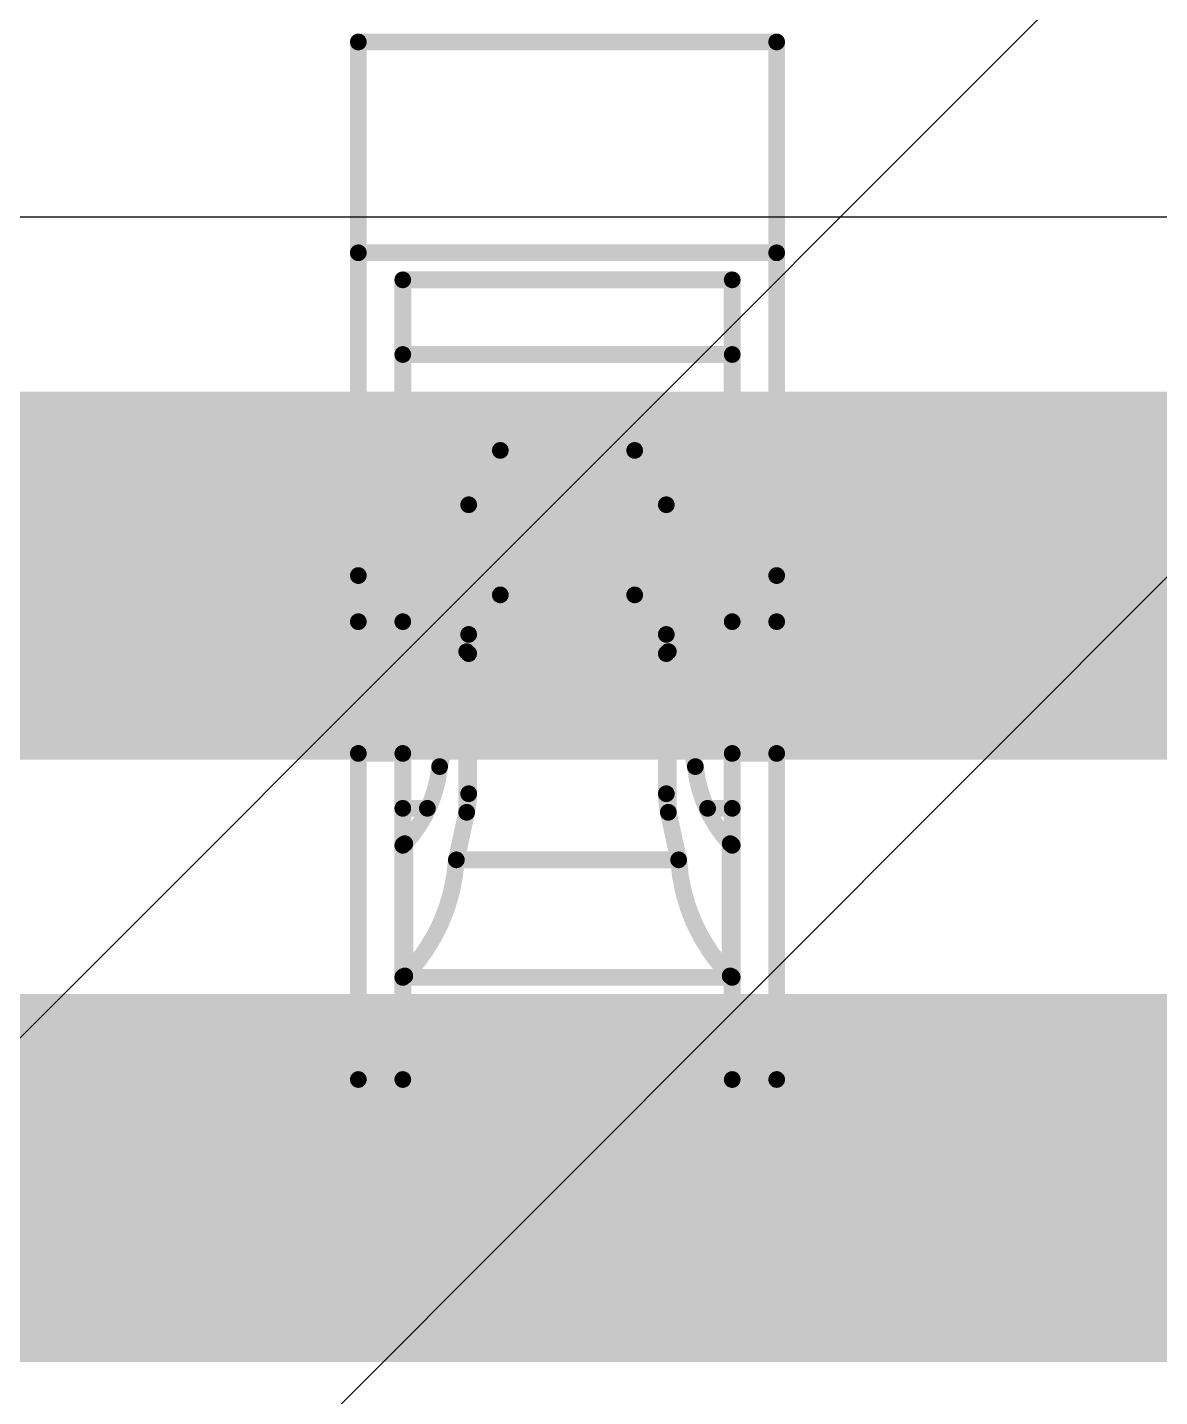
# Model space of a CAD drawing. Header units: inches. Extents: x -11 to 5433, y -4 to 5447.
# Drawn here: x 20.87 to 21.729, y 30.047 to 31.086 of the extents above; entities that cross this region are included whole.
import ezdxf

# ---------------------------------------------------------------- set-up
doc = ezdxf.new("R2010")
doc.units = ezdxf.units.IN
for name, color, linetype in [('Bottom Solder', 6, 'Continuous'), ('Mechanical 4', 56, 'Continuous'), ('Top Layer', 1, 'Continuous')]:
    doc.layers.add(name, color=color, linetype=linetype)

# ---------------------------------------------------------------- blocks, each defined once
blk = doc.blocks.new('WQFN_30_EP_2_5_4_5__B_27')
at = {"layer": 'Bottom Solder'}
for p in [(0.68417186, 1.90244222), (0.9500311199999999, 1.64588952)]:
    blk.add_line(p, (-5421.1859699, -5425.6862022), dxfattribs=at)

msp = doc.modelspace()

# ---------------------------------------------------------------- linework, layer by layer
at = {"layer": 'Mechanical 4'}
for points in [[(21.1211541, 31.07494674, 0.0127, 0.0127, 0), (21.4386541, 31.07494674, 0.0127, 0.0127, 0)], [(21.1211541, 30.28744514, 0.0127, 0.0127, 0), (21.1211541, 31.07494674, 0.0127, 0.0127, 0)], [(21.4386541, 30.66994628, 0.0127, 0.0127, 0), (21.4386541, 31.07494674, 0.0127, 0.0127, 0)], [(21.1211541, 30.91494452, 0.0127, 0.0127, 0), (21.4386541, 30.91494452, 0.0127, 0.0127, 0)], [(21.15490562, 30.89440862, 0.0127, 0.0127, 0), (21.40490512, 30.89440862, 0.0127, 0.0127, 0)], [(21.15490562, 30.28744514, 0.0127, 0.0127, 0), (21.15490562, 30.89440862, 0.0127, 0.0127, 0)], [(21.40490512, 30.28744514, 0.0127, 0.0127, 0), (21.40490512, 30.89440862, 0.0127, 0.0127, 0)], [(21.15490562, 30.83773868, 0.0127, 0.0127, 0), (21.40490512, 30.83773868, 0.0127, 0.0127, 0)], [(21.20490552, 30.72369522, 0.0127, 0.0127, -0.2473774344944057), (21.2289136, 30.76494482, 0.0127, 0.0127, 0)], [(21.22891614, 30.76494482, 0.0127, 0.0127, 0), (21.3308946, 30.76494482, 0.0127, 0.0127, 0)], [(21.22891614, 30.65528286, 0.0127, 0.0127, 0), (21.22891614, 30.76494482, 0.0127, 0.0127, 0)], [(21.3308946, 30.65528286, 0.0127, 0.0127, 0), (21.3308946, 30.76494482, 0.0127, 0.0127, 0)], [(21.33089714, 30.76494482, 0.0127, 0.0127, -0.2473774344948686), (21.35490522, 30.72369522, 0.0127, 0.0127, 0)], [(21.20490552, 30.50434844, 0.0127, 0.0127, 0), (21.20490552, 30.72369522, 0.0127, 0.0127, 0)], [(21.35490522, 30.50434844, 0.0127, 0.0127, 0), (21.35490522, 30.72369522, 0.0127, 0.0127, 0)], [(20.8036541, 30.66994628, 0.0127, 0.0127, 0), (21.1211541, 30.66994628, 0.0127, 0.0127, 0)], [(21.4386541, 30.66994628, 0.0127, 0.0127, 0), (21.7561541, 30.66994628, 0.0127, 0.0127, 0)], [(21.4386541, 30.28744514, 0.0127, 0.0127, 0), (21.4386541, 30.66994628, 0.0127, 0.0127, 0)], [(21.20490552, 30.61071348, 0.0127, 0.0127, -0.2374800627721871), (21.2289136, 30.6552854, 0.0127, 0.0127, 0)], [(21.22891614, 30.65528286, 0.0127, 0.0127, 0), (21.3308946, 30.65528286, 0.0127, 0.0127, 0)], [(21.33089714, 30.6552854, 0.0127, 0.0127, -0.2374800627721868), (21.35490522, 30.61071348, 0.0127, 0.0127, 0)], [(21.1211541, 30.63494508, 0.0127, 0.0127, 0), (21.15490562, 30.63494508, 0.0127, 0.0127, 0)], [(21.40490512, 30.63494508, 0.0127, 0.0127, 0), (21.4386541, 30.63494508, 0.0127, 0.0127, 0)], [(21.20490552, 30.62525752, 0.0127, 0.0127, -0.05786385222271111), (21.2033866, 30.61223494, 0.0127, 0.0127, 0)], [(21.35642414, 30.61223494, 0.0127, 0.0127, -0.057863852222711), (21.35490522, 30.62525752, 0.0127, 0.0127, 0)], [(21.1828634, 30.5249453, 0.0127, 0.0127, 0), (21.2033866, 30.61223494, 0.0127, 0.0127, 0)], [(21.2033866, 30.49027684, 0.0127, 0.0127, 0), (21.2033866, 30.61223494, 0.0127, 0.0127, 0)], [(21.35642414, 30.61223494, 0.0127, 0.0127, 0), (21.3769448, 30.5249453, 0.0127, 0.0127, 0)], [(21.35642414, 30.49027684, 0.0127, 0.0127, 0), (21.35642414, 30.61223494, 0.0127, 0.0127, 0)], [(21.1211541, 30.53494528, 0.0127, 0.0127, 0), (21.15490562, 30.53494528, 0.0127, 0.0127, 0)], [(21.40490512, 30.53494528, 0.0127, 0.0127, 0), (21.4386541, 30.53494528, 0.0127, 0.0127, 0)], [(21.18286594, 30.52494784, 0.0127, 0.0127, -0.1625906327552088), (21.15642454, 30.46645418, 0.0127, 0.0127, 0)], [(21.4033862, 30.46645418, 0.0127, 0.0127, -0.1625906327552086), (21.3769448, 30.52494784, 0.0127, 0.0127, 0)], [(21.20490552, 30.50434844, 0.0127, 0.0127, -0.05365793627864512), (21.2033866, 30.49027684, 0.0127, 0.0127, 0)], [(21.35642414, 30.49027684, 0.0127, 0.0127, -0.05365793627864524), (21.35490522, 30.50434844, 0.0127, 0.0127, 0)], [(21.15490562, 30.49328166, 0.0127, 0.0127, 0), (21.173567, 30.49328166, 0.0127, 0.0127, 0)], [(21.19553292, 30.45417836, 0.0127, 0.0127, 0), (21.2033866, 30.49027684, 0.0127, 0.0127, 0)], [(21.35642414, 30.49027684, 0.0127, 0.0127, 0), (21.36427782, 30.45417836, 0.0127, 0.0127, 0)], [(21.38624374, 30.49328166, 0.0127, 0.0127, 0), (21.40490512, 30.49328166, 0.0127, 0.0127, 0)], [(21.15490562, 30.46521466, 0.0127, 0.0127, -0.01102176108540716), (21.15494118, 30.46530102, 0.0127, 0.0127, 0)], [(21.15494118, 30.46530102, 0.0127, 0.0127, -0.02840440602319793), (21.1549869, 30.46538992, 0.0127, 0.0127, 0)], [(21.1549869, 30.46538992, 0.0127, 0.0127, -0.03504147040441317), (21.15505294, 30.46548644, 0.0127, 0.0127, 0)], [(21.15505294, 30.46548644, 0.0127, 0.0127, -0.0323185831654409), (21.155152, 30.46559312, 0.0127, 0.0127, 0)], [(21.155152, 30.46559312, 0.0127, 0.0127, -0.02446223675801923), (21.15528916, 30.4657125, 0.0127, 0.0127, 0)], [(21.1552917, 30.46570996, 0.0127, 0.0127, -0.01372918961488911), (21.1554695, 30.46584458, 0.0127, 0.0127, 0)], [(21.1554695, 30.46584458, 0.0127, 0.0127, -0.008119992792828714), (21.15568032, 30.46598682, 0.0127, 0.0127, 0)], [(21.15567778, 30.46598936, 0.0127, 0.0127, -0.004820635651863784), (21.155914, 30.46613922, 0.0127, 0.0127, 0)], [(21.155914, 30.46613922, 0.0127, 0.0127, 0), (21.15642454, 30.46645418, 0.0127, 0.0127, 0)], [(21.15642454, 30.36607592, 0.0127, 0.0127, 0), (21.15642454, 30.46645418, 0.0127, 0.0127, 0)], [(21.4033862, 30.46645418, 0.0127, 0.0127, 0), (21.4036529, 30.46629416, 0.0127, 0.0127, 0)], [(21.4033862, 30.36607592, 0.0127, 0.0127, 0), (21.4033862, 30.46645418, 0.0127, 0.0127, 0)], [(21.4036529, 30.46629416, 0.0127, 0.0127, 0), (21.40391198, 30.46613414, 0.0127, 0.0127, 0)], [(21.40390944, 30.4661316, 0.0127, 0.0127, -0.006054857906953654), (21.4041482, 30.46598174, 0.0127, 0.0127, 0)], [(21.40415074, 30.46598428, 0.0127, 0.0127, -0.01073696925297648), (21.40435648, 30.46584204, 0.0127, 0.0127, 0)], [(21.40435648, 30.4658395, 0.0127, 0.0127, -0.01856237098819668), (21.40452158, 30.4657125, 0.0127, 0.0127, 0)], [(21.40452158, 30.46571504, 0.0127, 0.0127, -0.02338621053390174), (21.40464604, 30.4655982, 0.0127, 0.0127, 0)], [(21.40464604, 30.46559565999999, 0.0127, 0.0127, -0.05432145119542688), (21.40480606, 30.465395, 0.0127, 0.0127, 0)], [(21.4048086, 30.46539754, 0.0127, 0.0127, -0.02859688059163642), (21.40490766, 30.46521466, 0.0127, 0.0127, 0)], [(21.19553292, 30.4541809, 0.0127, 0.0127, -0.1798939642534223), (21.15642454, 30.36607592, 0.0127, 0.0127, 0)], [(21.19553292, 30.45417836, 0.0127, 0.0127, 0), (21.36427782, 30.45417836, 0.0127, 0.0127, 0)], [(21.4033862, 30.36607592, 0.0127, 0.0127, -0.1798939642534224), (21.36427782, 30.4541809, 0.0127, 0.0127, 0)], [(21.15490562, 30.36514628, 0.0127, 0.0127, -0.01323430968245836), (21.15494118, 30.36521231999999, 0.0127, 0.0127, 0)], [(21.15490562, 30.36494562, 0.0127, 0.0127, 0), (21.40490512, 30.36494562, 0.0127, 0.0127, 0)], [(21.15494118, 30.36521231999999, 0.0127, 0.0127, -0.03268862898891936), (21.1549869, 30.36528089999999, 0.0127, 0.0127, 0)], [(21.1549869, 30.36527582, 0.0127, 0.0127, -0.03744583036503331), (21.15505294, 30.36534948, 0.0127, 0.0127, 0)], [(21.15505294, 30.36534948, 0.0127, 0.0127, -0.03188120457604582), (21.155152, 30.36542822, 0.0127, 0.0127, 0)], [(21.15514946, 30.36543076, 0.0127, 0.0127, -0.02261994750720471), (21.15528916, 30.3655222, 0.0127, 0.0127, 0)], [(21.15528916, 30.36551966, 0.0127, 0.0127, -0.01220889246179333), (21.15546696, 30.36561872, 0.0127, 0.0127, 0)], [(21.15546696, 30.36561872, 0.0127, 0.0127, -0.007070305375616081), (21.15567778, 30.3657254, 0.0127, 0.0127, 0)], [(21.15567778, 30.3657254, 0.0127, 0.0127, 0), (21.155914, 30.3658397, 0.0127, 0.0127, 0)], [(21.155914, 30.3658397, 0.0127, 0.0127, 0), (21.15642454, 30.36607592, 0.0127, 0.0127, 0)], [(21.4033862, 30.36607592, 0.0127, 0.0127, 0), (21.4036529, 30.365954, 0.0127, 0.0127, 0)], [(21.4036529, 30.365954, 0.0127, 0.0127, 0), (21.40391198, 30.36583716, 0.0127, 0.0127, 0)], [(21.40391198, 30.36583716, 0.0127, 0.0127, -0.005205334033138198), (21.40415074, 30.3657254, 0.0127, 0.0127, 0)], [(21.4041482, 30.36572286, 0.0127, 0.0127, -0.009375622349205713), (21.40435394, 30.36561618, 0.0127, 0.0127, 0)], [(21.40435394, 30.36561618, 0.0127, 0.0127, -0.01668702490975472), (21.40452158, 30.36551966, 0.0127, 0.0127, 0)], [(21.40452158, 30.36551966, 0.0127, 0.0127, -0.02199391698941086), (21.40464604, 30.3654333, 0.0127, 0.0127, 0)], [(21.4046435, 30.3654333, 0.0127, 0.0127, -0.02675089175309292), (21.40473748, 30.36535456, 0.0127, 0.0127, 0)], [(21.40474002, 30.36535456, 0.0127, 0.0127, -0.02828763810081745), (21.4048086, 30.36528344, 0.0127, 0.0127, 0)], [(21.4048086, 30.36528344, 0.0127, 0.0127, -0.03260546149608672), (21.40490512, 30.36514628, 0.0127, 0.0127, 0)], [(21.1211541, 30.28744514, 0.0127, 0.0127, 0), (21.4386541, 30.28744514, 0.0127, 0.0127, 0)]]:
    msp.add_lwpolyline(points, format="xyseb", dxfattribs=at)
for points in [[(21.1179791, 31.07494674, 0.00635, 0.00635, 1), (21.1243291, 31.07494674, 0.00635, 0.00635, 1)], [(21.1179791, 31.07494674, 0.00635, 0.00635, 1), (21.1243291, 31.07494674, 0.00635, 0.00635, 1)], [(21.4354791, 31.07494674, 0.00635, 0.00635, 1), (21.4418291, 31.07494674, 0.00635, 0.00635, 1)], [(21.4354791, 31.07494674, 0.00635, 0.00635, 1), (21.4418291, 31.07494674, 0.00635, 0.00635, 1)], [(21.1179791, 30.91494452, 0.00635, 0.00635, 1), (21.1243291, 30.91494452, 0.00635, 0.00635, 1)], [(21.4354791, 30.91494452, 0.00635, 0.00635, 1), (21.4418291, 30.91494452, 0.00635, 0.00635, 1)], [(21.15173062, 30.89440862, 0.00635, 0.00635, 1), (21.15808062, 30.89440862, 0.00635, 0.00635, 1)], [(21.15173062, 30.89440862, 0.00635, 0.00635, 1), (21.15808062, 30.89440862, 0.00635, 0.00635, 1)], [(21.40173012, 30.89440862, 0.00635, 0.00635, 1), (21.40808012, 30.89440862, 0.00635, 0.00635, 1)], [(21.40173012, 30.89440862, 0.00635, 0.00635, 1), (21.40808012, 30.89440862, 0.00635, 0.00635, 1)], [(21.15173062, 30.83773868, 0.00635, 0.00635, 1), (21.15808062, 30.83773868, 0.00635, 0.00635, 1)], [(21.40173012, 30.83773868, 0.00635, 0.00635, 1), (21.40808012, 30.83773868, 0.00635, 0.00635, 1)], [(21.2257386, 30.76494482, 0.00635, 0.00635, 1), (21.2320886, 30.76494482, 0.00635, 0.00635, 1)], [(21.22574114, 30.76494482, 0.00635, 0.00635, 1), (21.23209114, 30.76494482, 0.00635, 0.00635, 1)], [(21.22574114, 30.76494482, 0.00635, 0.00635, 1), (21.23209114, 30.76494482, 0.00635, 0.00635, 1)], [(21.3277196, 30.76494482, 0.00635, 0.00635, 1), (21.3340696, 30.76494482, 0.00635, 0.00635, 1)], [(21.3277196, 30.76494482, 0.00635, 0.00635, 1), (21.3340696, 30.76494482, 0.00635, 0.00635, 1)], [(21.32772214, 30.76494482, 0.00635, 0.00635, 1), (21.33407214, 30.76494482, 0.00635, 0.00635, 1)], [(21.20173052, 30.72369522, 0.00635, 0.00635, 1), (21.20808052, 30.72369522, 0.00635, 0.00635, 1)], [(21.20173052, 30.72369522, 0.00635, 0.00635, 1), (21.20808052, 30.72369522, 0.00635, 0.00635, 1)], [(21.35173022, 30.72369522, 0.00635, 0.00635, 1), (21.35808022, 30.72369522, 0.00635, 0.00635, 1)], [(21.35173022, 30.72369522, 0.00635, 0.00635, 1), (21.35808022, 30.72369522, 0.00635, 0.00635, 1)], [(21.1179791, 30.66994628, 0.00635, 0.00635, 1), (21.1243291, 30.66994628, 0.00635, 0.00635, 1)], [(21.4354791, 30.66994628, 0.00635, 0.00635, 1), (21.4418291, 30.66994628, 0.00635, 0.00635, 1)], [(21.4354791, 30.66994628, 0.00635, 0.00635, 1), (21.4418291, 30.66994628, 0.00635, 0.00635, 1)], [(21.4354791, 30.66994628, 0.00635, 0.00635, 1), (21.4418291, 30.66994628, 0.00635, 0.00635, 1)], [(21.2257386, 30.6552854, 0.00635, 0.00635, 1), (21.2320886, 30.6552854, 0.00635, 0.00635, 1)], [(21.22574114, 30.65528286, 0.00635, 0.00635, 1), (21.23209114, 30.65528286, 0.00635, 0.00635, 1)], [(21.22574114, 30.65528286, 0.00635, 0.00635, 1), (21.23209114, 30.65528286, 0.00635, 0.00635, 1)], [(21.3277196, 30.65528286, 0.00635, 0.00635, 1), (21.3340696, 30.65528286, 0.00635, 0.00635, 1)], [(21.3277196, 30.65528286, 0.00635, 0.00635, 1), (21.3340696, 30.65528286, 0.00635, 0.00635, 1)], [(21.32772214, 30.6552854, 0.00635, 0.00635, 1), (21.33407214, 30.6552854, 0.00635, 0.00635, 1)], [(21.1179791, 30.63494508, 0.00635, 0.00635, 1), (21.1243291, 30.63494508, 0.00635, 0.00635, 1)], [(21.15173062, 30.63494508, 0.00635, 0.00635, 1), (21.15808062, 30.63494508, 0.00635, 0.00635, 1)], [(21.40173012, 30.63494508, 0.00635, 0.00635, 1), (21.40808012, 30.63494508, 0.00635, 0.00635, 1)], [(21.4354791, 30.63494508, 0.00635, 0.00635, 1), (21.4418291, 30.63494508, 0.00635, 0.00635, 1)], [(21.20173052, 30.62525752, 0.00635, 0.00635, 1), (21.20808052, 30.62525752, 0.00635, 0.00635, 1)], [(21.35173022, 30.62525752, 0.00635, 0.00635, 1), (21.35808022, 30.62525752, 0.00635, 0.00635, 1)], [(21.2002116, 30.61223494, 0.00635, 0.00635, 1), (21.2065616, 30.61223494, 0.00635, 0.00635, 1)], [(21.2002116, 30.61223494, 0.00635, 0.00635, 1), (21.2065616, 30.61223494, 0.00635, 0.00635, 1)], [(21.2002116, 30.61223494, 0.00635, 0.00635, 1), (21.2065616, 30.61223494, 0.00635, 0.00635, 1)], [(21.20173052, 30.61071348, 0.00635, 0.00635, 1), (21.20808052, 30.61071348, 0.00635, 0.00635, 1)], [(21.35173022, 30.61071348, 0.00635, 0.00635, 1), (21.35808022, 30.61071348, 0.00635, 0.00635, 1)], [(21.35324914, 30.61223494, 0.00635, 0.00635, 1), (21.35959914, 30.61223494, 0.00635, 0.00635, 1)], [(21.35324914, 30.61223494, 0.00635, 0.00635, 1), (21.35959914, 30.61223494, 0.00635, 0.00635, 1)], [(21.35324914, 30.61223494, 0.00635, 0.00635, 1), (21.35959914, 30.61223494, 0.00635, 0.00635, 1)], [(21.1179791, 30.53494528, 0.00635, 0.00635, 1), (21.1243291, 30.53494528, 0.00635, 0.00635, 1)], [(21.15173062, 30.53494528, 0.00635, 0.00635, 1), (21.15808062, 30.53494528, 0.00635, 0.00635, 1)], [(21.40173012, 30.53494528, 0.00635, 0.00635, 1), (21.40808012, 30.53494528, 0.00635, 0.00635, 1)], [(21.4354791, 30.53494528, 0.00635, 0.00635, 1), (21.4418291, 30.53494528, 0.00635, 0.00635, 1)], [(21.1796884, 30.5249453, 0.00635, 0.00635, 1), (21.1860384, 30.5249453, 0.00635, 0.00635, 1)], [(21.17969094, 30.52494784, 0.00635, 0.00635, 1), (21.18604094, 30.52494784, 0.00635, 0.00635, 1)], [(21.3737698, 30.52494784, 0.00635, 0.00635, 1), (21.3801198, 30.52494784, 0.00635, 0.00635, 1)], [(21.3737698, 30.5249453, 0.00635, 0.00635, 1), (21.3801198, 30.5249453, 0.00635, 0.00635, 1)], [(21.20173052, 30.50434844, 0.00635, 0.00635, 1), (21.20808052, 30.50434844, 0.00635, 0.00635, 1)], [(21.20173052, 30.50434844, 0.00635, 0.00635, 1), (21.20808052, 30.50434844, 0.00635, 0.00635, 1)], [(21.35173022, 30.50434844, 0.00635, 0.00635, 1), (21.35808022, 30.50434844, 0.00635, 0.00635, 1)], [(21.35173022, 30.50434844, 0.00635, 0.00635, 1), (21.35808022, 30.50434844, 0.00635, 0.00635, 1)], [(21.15173062, 30.49328166, 0.00635, 0.00635, 1), (21.15808062, 30.49328166, 0.00635, 0.00635, 1)], [(21.170392, 30.49328166, 0.00635, 0.00635, 1), (21.176742, 30.49328166, 0.00635, 0.00635, 1)], [(21.2002116, 30.49027684, 0.00635, 0.00635, 1), (21.2065616, 30.49027684, 0.00635, 0.00635, 1)], [(21.2002116, 30.49027684, 0.00635, 0.00635, 1), (21.2065616, 30.49027684, 0.00635, 0.00635, 1)], [(21.2002116, 30.49027684, 0.00635, 0.00635, 1), (21.2065616, 30.49027684, 0.00635, 0.00635, 1)], [(21.35324914, 30.49027684, 0.00635, 0.00635, 1), (21.35959914, 30.49027684, 0.00635, 0.00635, 1)], [(21.35324914, 30.49027684, 0.00635, 0.00635, 1), (21.35959914, 30.49027684, 0.00635, 0.00635, 1)], [(21.35324914, 30.49027684, 0.00635, 0.00635, 1), (21.35959914, 30.49027684, 0.00635, 0.00635, 1)], [(21.38306874, 30.49328166, 0.00635, 0.00635, 1), (21.38941874, 30.49328166, 0.00635, 0.00635, 1)], [(21.40173012, 30.49328166, 0.00635, 0.00635, 1), (21.40808012, 30.49328166, 0.00635, 0.00635, 1)], [(21.15173062, 30.46521466, 0.00635, 0.00635, 1), (21.15808062, 30.46521466, 0.00635, 0.00635, 1)], [(21.15176618, 30.46530102, 0.00635, 0.00635, 1), (21.15811618, 30.46530102, 0.00635, 0.00635, 1)], [(21.15176618, 30.46530102, 0.00635, 0.00635, 1), (21.15811618, 30.46530102, 0.00635, 0.00635, 1)], [(21.1518119, 30.46538992, 0.00635, 0.00635, 1), (21.1581619, 30.46538992, 0.00635, 0.00635, 1)], [(21.1518119, 30.46538992, 0.00635, 0.00635, 1), (21.1581619, 30.46538992, 0.00635, 0.00635, 1)], [(21.15187794, 30.46548644, 0.00635, 0.00635, 1), (21.15822794, 30.46548644, 0.00635, 0.00635, 1)], [(21.15187794, 30.46548644, 0.00635, 0.00635, 1), (21.15822794, 30.46548644, 0.00635, 0.00635, 1)], [(21.151977, 30.46559312, 0.00635, 0.00635, 1), (21.158327, 30.46559312, 0.00635, 0.00635, 1)], [(21.151977, 30.46559312, 0.00635, 0.00635, 1), (21.158327, 30.46559312, 0.00635, 0.00635, 1)], [(21.15211416, 30.4657125, 0.00635, 0.00635, 1), (21.15846416, 30.4657125, 0.00635, 0.00635, 1)], [(21.1521167, 30.46570996, 0.00635, 0.00635, 1), (21.1584667, 30.46570996, 0.00635, 0.00635, 1)], [(21.1522945, 30.46584458, 0.00635, 0.00635, 1), (21.1586445, 30.46584458, 0.00635, 0.00635, 1)], [(21.1522945, 30.46584458, 0.00635, 0.00635, 1), (21.1586445, 30.46584458, 0.00635, 0.00635, 1)], [(21.15250278, 30.46598936, 0.00635, 0.00635, 1), (21.15885278, 30.46598936, 0.00635, 0.00635, 1)], [(21.15250532, 30.46598682, 0.00635, 0.00635, 1), (21.15885532, 30.46598682, 0.00635, 0.00635, 1)], [(21.152739, 30.46613922, 0.00635, 0.00635, 1), (21.159089, 30.46613922, 0.00635, 0.00635, 1)], [(21.152739, 30.46613922, 0.00635, 0.00635, 1), (21.159089, 30.46613922, 0.00635, 0.00635, 1)], [(21.15324954, 30.46645418, 0.00635, 0.00635, 1), (21.15959954, 30.46645418, 0.00635, 0.00635, 1)], [(21.15324954, 30.46645418, 0.00635, 0.00635, 1), (21.15959954, 30.46645418, 0.00635, 0.00635, 1)], [(21.15324954, 30.46645418, 0.00635, 0.00635, 1), (21.15959954, 30.46645418, 0.00635, 0.00635, 1)], [(21.4002112, 30.46645418, 0.00635, 0.00635, 1), (21.4065612, 30.46645418, 0.00635, 0.00635, 1)], [(21.4002112, 30.46645418, 0.00635, 0.00635, 1), (21.4065612, 30.46645418, 0.00635, 0.00635, 1)], [(21.4002112, 30.46645418, 0.00635, 0.00635, 1), (21.4065612, 30.46645418, 0.00635, 0.00635, 1)], [(21.4004779, 30.46629416, 0.00635, 0.00635, 1), (21.4068279, 30.46629416, 0.00635, 0.00635, 1)], [(21.4004779, 30.46629416, 0.00635, 0.00635, 1), (21.4068279, 30.46629416, 0.00635, 0.00635, 1)], [(21.40073444, 30.4661316, 0.00635, 0.00635, 1), (21.40708444, 30.4661316, 0.00635, 0.00635, 1)], [(21.40073698, 30.46613414, 0.00635, 0.00635, 1), (21.40708698, 30.46613414, 0.00635, 0.00635, 1)], [(21.4009732, 30.46598174, 0.00635, 0.00635, 1), (21.4073232, 30.46598174, 0.00635, 0.00635, 1)], [(21.40097574, 30.46598428, 0.00635, 0.00635, 1), (21.40732574, 30.46598428, 0.00635, 0.00635, 1)], [(21.40118148, 30.46584204, 0.00635, 0.00635, 1), (21.40753148, 30.46584204, 0.00635, 0.00635, 1)], [(21.40118148, 30.4658395, 0.00635, 0.00635, 1), (21.40753148, 30.4658395, 0.00635, 0.00635, 1)], [(21.40134658, 30.46571504, 0.00635, 0.00635, 1), (21.40769658, 30.46571504, 0.00635, 0.00635, 1)], [(21.40134658, 30.4657125, 0.00635, 0.00635, 1), (21.40769658, 30.4657125, 0.00635, 0.00635, 1)], [(21.40147104, 30.4655982, 0.00635, 0.00635, 1), (21.40782104, 30.4655982, 0.00635, 0.00635, 1)], [(21.40147104, 30.46559565999999, 0.00635, 0.00635, 1), (21.40782104, 30.46559565999999, 0.00635, 0.00635, 1)], [(21.40163106, 30.465395, 0.00635, 0.00635, 1), (21.40798106, 30.465395, 0.00635, 0.00635, 1)], [(21.4016336, 30.46539754, 0.00635, 0.00635, 1), (21.4079836, 30.46539754, 0.00635, 0.00635, 1)], [(21.40173266, 30.46521466, 0.00635, 0.00635, 1), (21.40808266, 30.46521466, 0.00635, 0.00635, 1)], [(21.19235792, 30.4541809, 0.00635, 0.00635, 1), (21.19870792, 30.4541809, 0.00635, 0.00635, 1)], [(21.19235792, 30.45417836, 0.00635, 0.00635, 1), (21.19870792, 30.45417836, 0.00635, 0.00635, 1)], [(21.19235792, 30.45417836, 0.00635, 0.00635, 1), (21.19870792, 30.45417836, 0.00635, 0.00635, 1)], [(21.36110282, 30.4541809, 0.00635, 0.00635, 1), (21.36745282, 30.4541809, 0.00635, 0.00635, 1)], [(21.36110282, 30.45417836, 0.00635, 0.00635, 1), (21.36745282, 30.45417836, 0.00635, 0.00635, 1)], [(21.36110282, 30.45417836, 0.00635, 0.00635, 1), (21.36745282, 30.45417836, 0.00635, 0.00635, 1)], [(21.15173062, 30.36514628, 0.00635, 0.00635, 1), (21.15808062, 30.36514628, 0.00635, 0.00635, 1)], [(21.15173062, 30.36494562, 0.00635, 0.00635, 1), (21.15808062, 30.36494562, 0.00635, 0.00635, 1)], [(21.15176618, 30.36521231999999, 0.00635, 0.00635, 1), (21.15811618, 30.36521231999999, 0.00635, 0.00635, 1)], [(21.15176618, 30.36521231999999, 0.00635, 0.00635, 1), (21.15811618, 30.36521231999999, 0.00635, 0.00635, 1)], [(21.1518119, 30.36528089999999, 0.00635, 0.00635, 1), (21.1581619, 30.36528089999999, 0.00635, 0.00635, 1)], [(21.1518119, 30.36527582, 0.00635, 0.00635, 1), (21.1581619, 30.36527582, 0.00635, 0.00635, 1)], [(21.15187794, 30.36534948, 0.00635, 0.00635, 1), (21.15822794, 30.36534948, 0.00635, 0.00635, 1)], [(21.15187794, 30.36534948, 0.00635, 0.00635, 1), (21.15822794, 30.36534948, 0.00635, 0.00635, 1)], [(21.15197446, 30.36543076, 0.00635, 0.00635, 1), (21.15832446, 30.36543076, 0.00635, 0.00635, 1)], [(21.151977, 30.36542822, 0.00635, 0.00635, 1), (21.158327, 30.36542822, 0.00635, 0.00635, 1)], [(21.15211416, 30.3655222, 0.00635, 0.00635, 1), (21.15846416, 30.3655222, 0.00635, 0.00635, 1)], [(21.15211416, 30.36551966, 0.00635, 0.00635, 1), (21.15846416, 30.36551966, 0.00635, 0.00635, 1)], [(21.15229196, 30.36561872, 0.00635, 0.00635, 1), (21.15864196, 30.36561872, 0.00635, 0.00635, 1)], [(21.15229196, 30.36561872, 0.00635, 0.00635, 1), (21.15864196, 30.36561872, 0.00635, 0.00635, 1)], [(21.15250278, 30.3657254, 0.00635, 0.00635, 1), (21.15885278, 30.3657254, 0.00635, 0.00635, 1)], [(21.15250278, 30.3657254, 0.00635, 0.00635, 1), (21.15885278, 30.3657254, 0.00635, 0.00635, 1)], [(21.152739, 30.3658397, 0.00635, 0.00635, 1), (21.159089, 30.3658397, 0.00635, 0.00635, 1)], [(21.152739, 30.3658397, 0.00635, 0.00635, 1), (21.159089, 30.3658397, 0.00635, 0.00635, 1)], [(21.15324954, 30.36607592, 0.00635, 0.00635, 1), (21.15959954, 30.36607592, 0.00635, 0.00635, 1)], [(21.15324954, 30.36607592, 0.00635, 0.00635, 1), (21.15959954, 30.36607592, 0.00635, 0.00635, 1)], [(21.15324954, 30.36607592, 0.00635, 0.00635, 1), (21.15959954, 30.36607592, 0.00635, 0.00635, 1)], [(21.4002112, 30.36607592, 0.00635, 0.00635, 1), (21.4065612, 30.36607592, 0.00635, 0.00635, 1)], [(21.4002112, 30.36607592, 0.00635, 0.00635, 1), (21.4065612, 30.36607592, 0.00635, 0.00635, 1)], [(21.4002112, 30.36607592, 0.00635, 0.00635, 1), (21.4065612, 30.36607592, 0.00635, 0.00635, 1)], [(21.4004779, 30.365954, 0.00635, 0.00635, 1), (21.4068279, 30.365954, 0.00635, 0.00635, 1)], [(21.4004779, 30.365954, 0.00635, 0.00635, 1), (21.4068279, 30.365954, 0.00635, 0.00635, 1)], [(21.40073698, 30.36583716, 0.00635, 0.00635, 1), (21.40708698, 30.36583716, 0.00635, 0.00635, 1)], [(21.40073698, 30.36583716, 0.00635, 0.00635, 1), (21.40708698, 30.36583716, 0.00635, 0.00635, 1)], [(21.4009732, 30.36572286, 0.00635, 0.00635, 1), (21.4073232, 30.36572286, 0.00635, 0.00635, 1)], [(21.40097574, 30.3657254, 0.00635, 0.00635, 1), (21.40732574, 30.3657254, 0.00635, 0.00635, 1)], [(21.40117894, 30.36561618, 0.00635, 0.00635, 1), (21.40752894, 30.36561618, 0.00635, 0.00635, 1)], [(21.40117894, 30.36561618, 0.00635, 0.00635, 1), (21.40752894, 30.36561618, 0.00635, 0.00635, 1)], [(21.40134658, 30.36551966, 0.00635, 0.00635, 1), (21.40769658, 30.36551966, 0.00635, 0.00635, 1)], [(21.40134658, 30.36551966, 0.00635, 0.00635, 1), (21.40769658, 30.36551966, 0.00635, 0.00635, 1)], [(21.4014685, 30.3654333, 0.00635, 0.00635, 1), (21.4078185, 30.3654333, 0.00635, 0.00635, 1)], [(21.40147104, 30.3654333, 0.00635, 0.00635, 1), (21.40782104, 30.3654333, 0.00635, 0.00635, 1)], [(21.40156248, 30.36535456, 0.00635, 0.00635, 1), (21.40791248, 30.36535456, 0.00635, 0.00635, 1)], [(21.40156502, 30.36535456, 0.00635, 0.00635, 1), (21.40791502, 30.36535456, 0.00635, 0.00635, 1)], [(21.4016336, 30.36528344, 0.00635, 0.00635, 1), (21.4079836, 30.36528344, 0.00635, 0.00635, 1)], [(21.4016336, 30.36528344, 0.00635, 0.00635, 1), (21.4079836, 30.36528344, 0.00635, 0.00635, 1)], [(21.40173012, 30.36514628, 0.00635, 0.00635, 1), (21.40808012, 30.36514628, 0.00635, 0.00635, 1)], [(21.40173012, 30.36494562, 0.00635, 0.00635, 1), (21.40808012, 30.36494562, 0.00635, 0.00635, 1)], [(21.1179791, 30.28744514, 0.00635, 0.00635, 1), (21.1243291, 30.28744514, 0.00635, 0.00635, 1)], [(21.1179791, 30.28744514, 0.00635, 0.00635, 1), (21.1243291, 30.28744514, 0.00635, 0.00635, 1)], [(21.15173062, 30.28744514, 0.00635, 0.00635, 1), (21.15808062, 30.28744514, 0.00635, 0.00635, 1)], [(21.40173012, 30.28744514, 0.00635, 0.00635, 1), (21.40808012, 30.28744514, 0.00635, 0.00635, 1)], [(21.4354791, 30.28744514, 0.00635, 0.00635, 1), (21.4418291, 30.28744514, 0.00635, 0.00635, 1)], [(21.4354791, 30.28744514, 0.00635, 0.00635, 1), (21.4418291, 30.28744514, 0.00635, 0.00635, 1)]]:
    msp.add_lwpolyline(points, format="xyseb", close=True, dxfattribs=at)
at = {"layer": 'Top Layer'}
msp.add_line((24.02615972, 30.94187106), (20.55683722, 30.94187106), dxfattribs=at)
for points in [[(20.44420346, 30.66994628, 0.2794, 0.2794, 0), (24.13879602, 30.66994628, 0.2794, 0.2794, 0)], [(20.25482614, 30.21274628, 0.2794, 0.2794, 0), (24.32817334, 30.21274628, 0.2794, 0.2794, 0)]]:
    msp.add_lwpolyline(points, format="xyseb", dxfattribs=at)

# ---------------------------------------------------------------- block references
at = {"rotation": 180}
msp.add_blockref('WQFN_30_EP_2_5_4_5__B_27', (11.66616412, 21.80690584), dxfattribs=at)

doc.saveas('drawing.dxf')
